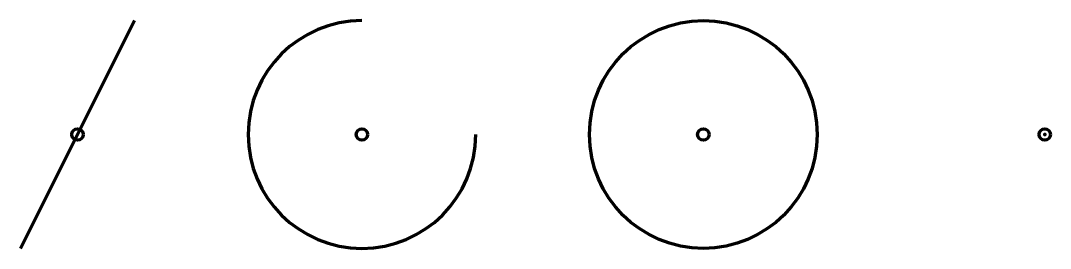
# Model space of a CAD drawing. Extents: x 60 to 332, y 30 to 90.
import ezdxf

# ---------------------------------------------------------------- set-up
doc = ezdxf.new("R2010")
doc.units = 0
doc.layers.add('construction', color=7, linetype='Continuous', lineweight=100)
doc.layers.add('marker', color=1, linetype='Continuous', lineweight=100)

msp = doc.modelspace()

# ---------------------------------------------------------------- linework, layer by layer
at = {"layer": 'construction'}
msp.add_line((60, 30), (90, 90), dxfattribs=at)
msp.add_circle((240, 60), 30, dxfattribs=at)
msp.add_arc((150, 60), 30, 90, 0, dxfattribs=at)
msp.add_point((330, 60), dxfattribs=at)
at = {"layer": 'marker'}
for centre in [(75, 60), (150, 60), (240, 60), (330, 60)]:
    msp.add_circle(centre, 1.5, dxfattribs=at)

doc.saveas('drawing.dxf')
